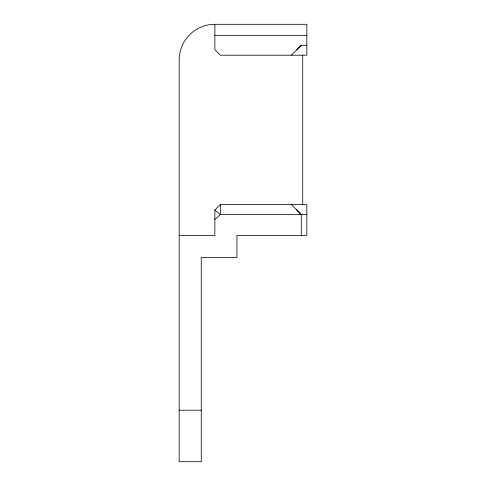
<?xml version="1.0" encoding="UTF-8"?>
<svg xmlns="http://www.w3.org/2000/svg" width="486" height="486" viewBox="0 0 486 486"><rect width="100%" height="100%" fill="white"/><g stroke="black" fill="none" stroke-linecap="round" stroke-linejoin="round"><path stroke-width="0.73" d="M298.769 47.634L296.897 49.687L301.308 45.271L306.824 45.271M291.375 55.204L301.308 45.271L300.239 46.164M179.176 235.461L214.861 235.461L214.861 210.074L220.377 204.557L306.824 204.557L306.824 235.461L236.931 235.461L236.931 257.531L201.247 257.531L201.247 461.7L179.176 461.7L179.176 59.985A35.685 35.685 0 0 1 214.861 24.3L306.824 24.3L306.824 55.204L220.377 55.204L214.861 49.681L214.861 24.3M214.861 219.52L220.377 214.49L306.824 214.49M214.861 35.338L306.824 35.338M179.176 410.196L201.247 410.196M214.861 210.074L220.377 214.49L220.377 204.557M291.375 204.557L301.308 214.49L301.308 235.461M302.717 55.204L302.717 204.557M301.308 214.49L296.897 210.074L301.308 214.49"/></g></svg>
